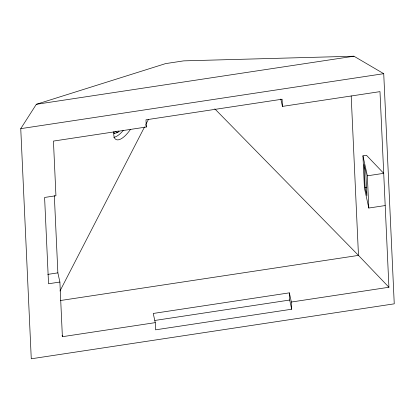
<?xml version="1.0" encoding="UTF-8"?>
<svg xmlns="http://www.w3.org/2000/svg" width="415" height="415" viewBox="0 0 415 415"><rect width="100%" height="100%" fill="white"/><g stroke="black" fill="none" stroke-linecap="round" stroke-linejoin="round"><path stroke-width="0.62" d="M59.962 291.04L144.56 126.917M145.748 124.614L148.42 119.432M20.75 128.65L36.333 104.3L165.569 63.614L183.721 60.865L353.943 56.207L383.73 73.683L394.25 303.832L31.27 358.793L20.75 128.65L383.73 73.683M113.643 132.992L114.794 133.308L117.424 132.618L119.105 131.55L117.974 130.927M36.333 104.3L353.943 56.207M291.372 302.027L289.354 292.85L153.239 313.46L155.257 322.637L155.584 329.832L291.704 309.222L291.372 302.027L388.922 287.258L379.984 91.632L282.433 106.401L282.101 99.211L145.987 119.821L146.313 127.016L53.442 141.079L55.942 195.735L44.597 197.457L48.539 283.761L59.885 282.044L57.867 272.863L54.334 195.579M368.816 208.034L364.422 188.042L362.949 155.817L366.471 155.288L383.719 173.335L367.342 175.815L368.816 208.034L385.193 205.555M365.101 187.492L364.048 164.48L365.833 172.593L366.886 195.61L365.101 187.492L366.803 187.232M47.782 274.393L57.867 272.863M60.393 300.533L358.477 255.396L388.922 287.258M154.842 320.458L289.686 300.04L289.354 292.85M62.105 335.439L62.38 336.7L155.257 322.637M115.163 131.368L117.424 132.618M113.669 132.686L114.794 133.308M214.799 108.849L358.477 255.396L351.189 95.927M362.949 155.817L367.342 175.815M280.82 99.061L282.433 106.401M289.686 300.04L291.704 309.222M145.909 125.18L146.313 127.016M59.885 282.044L62.38 336.7M130.393 129.464A20.724 8.02 -61 0 1 118.234 139.85A20.724 8.02 -61 0 1 113.928 131.503M123.26 130.429A20.724 8.02 -61 0 1 113.731 137.349"/></g></svg>
